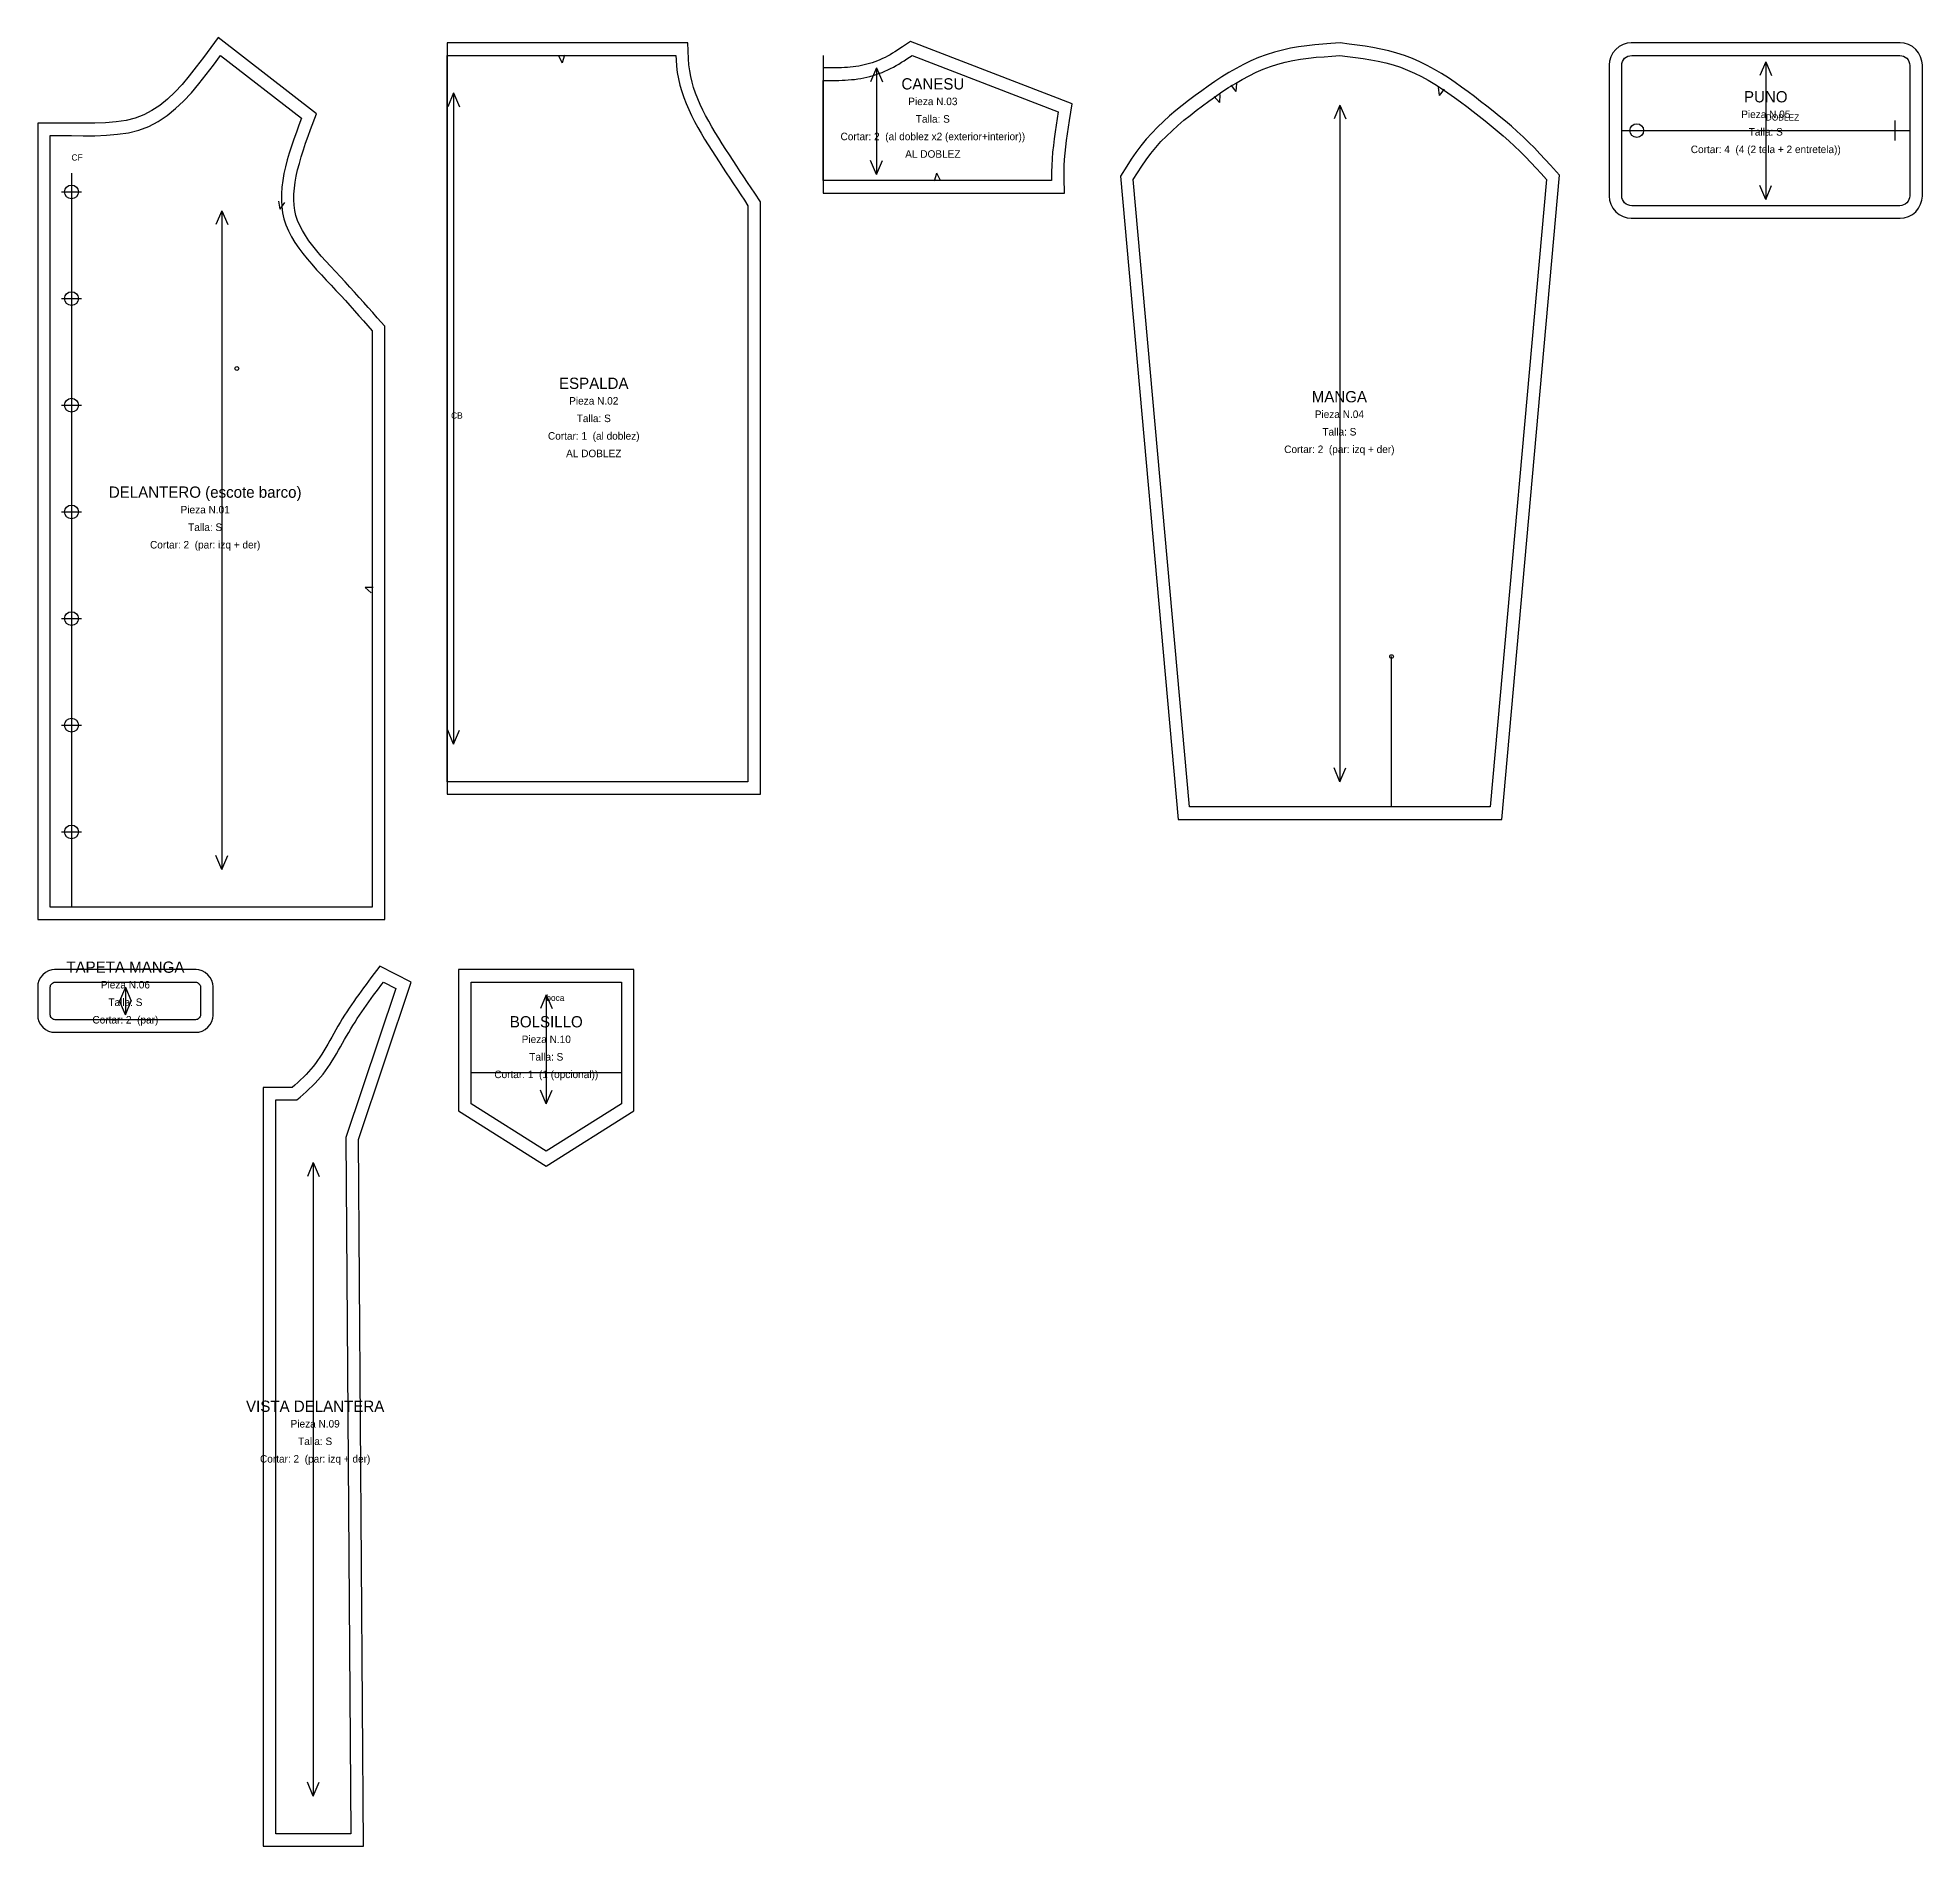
# Model space of a CAD drawing. Header units: centimetres. Extents: x -1 to 149, y -143 to 1.
import ezdxf
from ezdxf.enums import TextEntityAlignment as Align

# ---------------------------------------------------------------- set-up
doc = ezdxf.new("R2010")
doc.units = ezdxf.units.CM
for name, color, linetype in [('BOTONES', 30, 'Continuous'), ('CENTROS', 5, 'Continuous'), ('CONSTRUCCION', 8, 'Continuous'), ('CORTE', 1, 'Continuous'), ('COSTURA', 3, 'Continuous'), ('DOBLEZ', 6, 'Continuous'), ('HILO', 2, 'Continuous'), ('OJAL', 200, 'Continuous'), ('PIQUETES', 4, 'Continuous'), ('REFERENCIAS', 9, 'Continuous'), ('TEXTOS', 7, 'Continuous')]:
    doc.layers.add(name, color=color, linetype=linetype)

msp = doc.modelspace()

# ---------------------------------------------------------------- linework, layer by layer
at = {"layer": 'BOTONES'}
for centre in [(126.65, -6), (1.7, -10.9), (1.7, -19.42), (1.7, -27.93), (1.7, -36.45), (1.7, -44.97), (1.7, -53.48), (1.7, -62)]:
    msp.add_circle(centre, 0.55, dxfattribs=at)
at = {"layer": 'CENTROS'}
for centre in [(14.9, -25), (107.08, -48)]:
    msp.add_circle(centre, 0.15, dxfattribs=at)
at = {"layer": 'CONSTRUCCION'}
for p, q in [((125.45, -6), (148.45, -6)), ((1.7, -9.4), (1.7, -68)), ((107.08, -60), (107.08, -48)), ((33.6, -81.22), (45.6, -81.22))]:
    msp.add_line(p, q, dxfattribs=at)
at = {"layer": 'CORTE'}
for points in [[(-1, -69), (26.7, -69), (26.7, -21.62), (26.1, -20.94), (25.75, -20.54), (25.39, -20.13), (25.03, -19.72), (24.67, -19.32), (24.3, -18.91), (23.93, -18.5), (23.55, -18.08), (23.16, -17.67), (22.77, -17.26), (22.38, -16.84), (22.01, -16.43), (21.64, -16.02), (21.29, -15.61), (20.96, -15.2), (20.65, -14.8), (20.38, -14.39), (20.13, -13.99), (19.92, -13.59), (19.75, -13.19), (19.62, -12.79), (19.53, -12.39), (19.47, -11.97), (19.45, -11.53), (19.45, -11.08), (19.49, -10.61), (19.55, -10.13), (19.64, -9.64), (19.75, -9.13), (19.89, -8.62), (20.04, -8.09), (20.21, -7.55), (20.39, -7.01), (20.59, -6.46), (20.79, -5.91), (21.25, -4.66), (13.4, 1.42), (12.23, -0.17), (11.66, -0.92), (11.1, -1.64), (10.52, -2.31), (9.94, -2.94), (9.35, -3.5), (8.74, -4), (8.11, -4.41), (7.47, -4.75), (6.78, -5), (6.05, -5.19), (5.26, -5.31), (4.42, -5.38), (3.55, -5.41), (2.64, -5.41), (1.71, -5.4), (-1, -5.4), (-1, -69)], [(56.7, -11.7), (56.24, -11.01), (55.96, -10.58), (55.67, -10.14), (55.38, -9.7), (55.09, -9.27), (54.8, -8.83), (54.51, -8.38), (54.22, -7.94), (53.94, -7.5), (53.65, -7.05), (53.37, -6.6), (53.09, -6.16), (52.82, -5.71), (52.57, -5.26), (52.32, -4.81), (52.1, -4.37), (51.88, -3.92), (51.69, -3.47), (51.52, -3.02), (51.36, -2.57), (51.24, -2.13), (51.13, -1.68), (51.05, -1.22), (50.99, -0.76), (50.95, -0.28), (50.9, 1), (31.7, 1), (31.7, -59), (56.7, -59), (56.7, -11.7)], [(80.94, -9.8), (80.93, -9.32), (80.95, -8.82), (80.98, -8.32), (81.02, -7.81), (81.07, -7.3), (81.14, -6.78), (81.21, -6.25), (81.28, -5.72), (81.37, -5.19), (81.57, -3.86), (68.67, 1.12), (68.03, 0.69), (67.83, 0.55), (67.63, 0.42), (67.43, 0.29), (67.23, 0.17), (67.04, 0.05), (66.84, -0.05), (66.64, -0.16), (66.44, -0.25), (66.24, -0.34), (66.03, -0.43), (65.82, -0.51), (65.61, -0.58), (65.4, -0.65), (65.19, -0.71), (64.97, -0.76), (64.76, -0.81), (64.54, -0.85), (64.32, -0.88), (64.09, -0.91), (63.87, -0.94), (63.64, -0.96), (63.41, -0.97), (63.17, -0.98), (62.93, -0.99), (62.69, -1), (62.45, -1), (62.2, -1), (61.95, -1), (61.7, -1), (61.7, -11), (80.98, -11), (80.94, -9.8)], [(90.04, -61), (115.87, -61), (120.48, -9.56), (119.77, -8.77), (119.35, -8.31), (118.92, -7.85), (118.48, -7.39), (118.03, -6.94), (117.57, -6.51), (117.11, -6.08), (116.64, -5.66), (116.16, -5.25), (115.67, -4.85), (115.18, -4.45), (114.69, -4.06), (114.19, -3.67), (113.69, -3.29), (113.18, -2.91), (112.67, -2.53), (112.15, -2.16), (111.61, -1.8), (111.06, -1.45), (110.5, -1.12), (109.93, -0.8), (109.34, -0.51), (108.74, -0.24), (108.12, -0.01), (107.5, 0.19), (106.86, 0.37), (106.23, 0.51), (105.59, 0.63), (104.96, 0.74), (104.33, 0.83), (103.7, 0.91), (102.98, 1), (102.24, 0.95), (101.6, 0.9), (100.96, 0.84), (100.31, 0.77), (99.66, 0.68), (99.01, 0.57), (98.37, 0.43), (97.72, 0.27), (97.08, 0.06), (96.46, -0.17), (95.84, -0.43), (95.25, -0.72), (94.66, -1.04), (94.09, -1.37), (93.53, -1.72), (92.98, -2.08), (92.45, -2.45), (91.92, -2.83), (91.4, -3.21), (90.88, -3.6), (90.36, -4), (89.86, -4.41), (89.36, -4.83), (88.87, -5.27), (88.39, -5.73), (87.93, -6.2), (87.49, -6.69), (87.06, -7.21), (86.67, -7.75), (86.3, -8.29), (85.95, -8.83), (85.44, -9.65), (90.04, -61)], [(124.45, -11.25), (124.48, -11.55), (124.58, -11.89), (124.75, -12.2), (124.97, -12.48), (125.24, -12.7), (125.56, -12.87), (125.89, -12.97), (126.2, -13), (147.69, -13), (148, -12.97), (148.34, -12.87), (148.65, -12.7), (148.92, -12.48), (149.15, -12.2), (149.31, -11.89), (149.42, -11.55), (149.45, -11.25), (149.45, -0.75), (149.42, -0.45), (149.31, -0.11), (149.15, 0.2), (148.92, 0.48), (148.65, 0.7), (148.34, 0.87), (148, 0.97), (147.69, 1), (126.2, 1), (125.89, 0.97), (125.56, 0.87), (125.24, 0.7), (124.97, 0.48), (124.75, 0.2), (124.58, -0.11), (124.48, -0.45), (124.45, -0.75), (124.45, -11.25)], [(-1, -76.65), (-0.98, -76.87), (-0.9, -77.14), (-0.77, -77.38), (-0.59, -77.59), (-0.38, -77.77), (-0.14, -77.9), (0.13, -77.98), (0.35, -78), (11.65, -78), (11.87, -77.98), (12.14, -77.9), (12.38, -77.77), (12.59, -77.59), (12.77, -77.38), (12.9, -77.14), (12.98, -76.87), (13, -76.65), (13, -74.35), (12.98, -74.13), (12.9, -73.86), (12.77, -73.62), (12.59, -73.41), (12.38, -73.23), (12.14, -73.1), (11.87, -73.02), (11.65, -73), (0.35, -73), (0.13, -73.02), (-0.14, -73.1), (-0.38, -73.23), (-0.59, -73.41), (-0.77, -73.62), (-0.9, -73.86), (-0.98, -74.13), (-1, -74.35), (-1, -76.65)], [(17, -143), (25.01, -143), (24.6, -86.56), (28.82, -73.99), (26.3, -72.73), (25.6, -73.66), (25.41, -73.92), (25.21, -74.19), (25.02, -74.45), (24.82, -74.72), (24.63, -74.98), (24.43, -75.25), (24.24, -75.53), (24.05, -75.8), (23.86, -76.08), (23.68, -76.36), (23.49, -76.64), (23.31, -76.93), (23.14, -77.22), (22.96, -77.51), (22.8, -77.8), (22.63, -78.09), (22.47, -78.38), (22.31, -78.66), (22.15, -78.94), (21.99, -79.22), (21.83, -79.49), (21.67, -79.75), (21.51, -80), (21.34, -80.25), (21.17, -80.49), (20.99, -80.72), (20.81, -80.94), (20.62, -81.16), (20.42, -81.37), (20.21, -81.59), (19.99, -81.8), (19.76, -82.01), (19.52, -82.22), (19.32, -82.4), (17, -82.4), (17, -143)], [(32.6, -84.27), (39.6, -88.68), (46.6, -84.27), (46.6, -73), (32.6, -73), (32.6, -84.27)]]:
    msp.add_lwpolyline(points, close=True, dxfattribs=at)
at = {"layer": 'COSTURA'}
for points in [[(0, -6.4), (1.7, -6.4), (2.64, -6.41), (3.57, -6.41), (4.48, -6.38), (5.38, -6.3), (6.25, -6.17), (7.08, -5.96), (7.87, -5.67), (8.62, -5.28), (9.33, -4.8), (10.01, -4.25), (10.65, -3.64), (11.27, -2.98), (11.87, -2.27), (12.45, -1.53), (13.03, -0.77), (13.6, 0), (20.06, -5), (19.85, -5.56), (19.65, -6.12), (19.45, -6.68), (19.26, -7.24), (19.08, -7.8), (18.92, -8.35), (18.78, -8.9), (18.66, -9.44), (18.56, -9.98), (18.49, -10.51), (18.45, -11.04), (18.45, -11.56), (18.48, -12.07), (18.55, -12.57), (18.66, -13.06), (18.82, -13.54), (19.02, -14.01), (19.26, -14.48), (19.53, -14.93), (19.84, -15.38), (20.17, -15.82), (20.52, -16.25), (20.89, -16.68), (21.27, -17.11), (21.65, -17.52), (22.04, -17.94), (22.43, -18.35), (22.81, -18.76), (23.19, -19.17), (23.56, -19.58), (23.92, -19.98), (24.28, -20.39), (24.64, -20.79), (25, -21.2), (25.35, -21.6), (25.7, -22), (25.7, -68), (0, -68)], [(31.7, 0), (49.94, 0), (49.96, -0.34), (50, -0.86), (50.06, -1.37), (50.15, -1.88), (50.27, -2.38), (50.41, -2.87), (50.58, -3.36), (50.76, -3.85), (50.97, -4.33), (51.2, -4.81), (51.44, -5.28), (51.69, -5.75), (51.96, -6.21), (52.24, -6.68), (52.52, -7.13), (52.81, -7.59), (53.1, -8.04), (53.39, -8.49), (53.68, -8.93), (53.97, -9.37), (54.26, -9.81), (54.54, -10.25), (54.83, -10.69), (55.12, -11.13), (55.41, -11.56), (55.7, -12), (55.7, -58), (31.7, -58)], [(61.7, -2), (61.95, -2), (62.2, -2), (62.46, -2), (62.71, -2), (62.96, -1.99), (63.21, -1.98), (63.46, -1.97), (63.71, -1.95), (63.96, -1.93), (64.21, -1.91), (64.46, -1.87), (64.71, -1.83), (64.95, -1.79), (65.2, -1.73), (65.44, -1.67), (65.69, -1.61), (65.93, -1.53), (66.16, -1.45), (66.4, -1.36), (66.63, -1.26), (66.86, -1.16), (67.09, -1.05), (67.31, -0.94), (67.53, -0.81), (67.75, -0.69), (67.96, -0.55), (68.17, -0.42), (68.38, -0.28), (68.59, -0.14), (68.8, 0), (80.46, -4.5), (80.38, -5.04), (80.3, -5.58), (80.22, -6.11), (80.14, -6.65), (80.08, -7.19), (80.02, -7.72), (79.98, -8.25), (79.95, -8.78), (79.93, -9.3), (79.94, -9.83), (79.94, -10), (61.7, -10)], [(86.46, -9.9), (86.79, -9.37), (87.13, -8.84), (87.48, -8.33), (87.85, -7.83), (88.25, -7.35), (88.66, -6.88), (89.1, -6.44), (89.55, -6.01), (90.01, -5.59), (90.49, -5.18), (90.99, -4.79), (91.49, -4.4), (91.99, -4.02), (92.5, -3.64), (93.02, -3.27), (93.54, -2.91), (94.07, -2.56), (94.61, -2.23), (95.15, -1.91), (95.7, -1.62), (96.26, -1.34), (96.83, -1.1), (97.41, -0.88), (98, -0.7), (98.59, -0.54), (99.2, -0.41), (99.82, -0.31), (100.44, -0.22), (101.06, -0.15), (101.69, -0.1), (102.32, -0.05), (102.95, 0), (103.57, -0.08), (104.19, -0.16), (104.81, -0.25), (105.42, -0.35), (106.02, -0.47), (106.62, -0.6), (107.21, -0.76), (107.79, -0.95), (108.36, -1.17), (108.92, -1.41), (109.47, -1.69), (110.01, -1.98), (110.54, -2.3), (111.06, -2.64), (111.58, -2.98), (112.09, -3.35), (112.59, -3.71), (113.09, -4.09), (113.58, -4.47), (114.07, -4.85), (114.56, -5.23), (115.04, -5.62), (115.51, -6.01), (115.98, -6.41), (116.44, -6.82), (116.89, -7.24), (117.34, -7.66), (117.77, -8.09), (118.2, -8.54), (118.62, -8.99), (119.03, -9.44), (119.45, -9.9), (114.95, -60), (90.95, -60)], [(125.45, -0.8), (125.46, -0.64), (125.51, -0.49), (125.58, -0.36), (125.68, -0.23), (125.8, -0.13), (125.94, -0.06), (126.09, -0.02), (126.25, 0), (147.65, 0), (147.8, -0.02), (147.95, -0.06), (148.09, -0.13), (148.21, -0.23), (148.31, -0.36), (148.38, -0.49), (148.43, -0.64), (148.45, -0.8), (148.45, -11.2), (148.43, -11.36), (148.38, -11.51), (148.31, -11.64), (148.21, -11.77), (148.09, -11.87), (147.95, -11.94), (147.8, -11.98), (147.65, -12), (126.25, -12), (126.09, -11.98), (125.94, -11.94), (125.8, -11.87), (125.68, -11.77), (125.58, -11.64), (125.51, -11.51), (125.46, -11.36), (125.45, -11.2)], [(0, -74.4), (0.01, -74.32), (0.03, -74.25), (0.07, -74.18), (0.12, -74.12), (0.18, -74.07), (0.25, -74.03), (0.32, -74.01), (0.4, -74), (11.6, -74), (11.68, -74.01), (11.75, -74.03), (11.82, -74.07), (11.88, -74.12), (11.93, -74.18), (11.97, -74.25), (11.99, -74.32), (12, -74.4), (12, -76.6), (11.99, -76.68), (11.97, -76.75), (11.93, -76.82), (11.88, -76.88), (11.82, -76.93), (11.75, -76.97), (11.68, -76.99), (11.6, -77), (0.4, -77), (0.32, -76.99), (0.25, -76.97), (0.18, -76.93), (0.12, -76.88), (0.07, -76.82), (0.03, -76.75), (0.01, -76.68), (0, -76.6)], [(18, -83.4), (19.7, -83.4), (19.95, -83.18), (20.19, -82.97), (20.43, -82.75), (20.67, -82.52), (20.91, -82.3), (21.14, -82.07), (21.36, -81.83), (21.57, -81.59), (21.78, -81.34), (21.97, -81.08), (22.16, -80.82), (22.34, -80.55), (22.52, -80.28), (22.69, -80), (22.85, -79.72), (23.02, -79.44), (23.18, -79.16), (23.34, -78.87), (23.5, -78.58), (23.66, -78.3), (23.83, -78.02), (23.99, -77.73), (24.16, -77.46), (24.34, -77.18), (24.51, -76.91), (24.69, -76.64), (24.88, -76.37), (25.06, -76.1), (25.25, -75.83), (25.44, -75.57), (25.63, -75.3), (25.82, -75.04), (26.02, -74.78), (26.21, -74.52), (26.4, -74.26), (26.6, -74), (27.6, -74.5), (23.6, -86.4), (24, -142), (18, -142)], [(33.6, -74), (45.6, -74), (45.6, -83.72), (39.6, -87.5), (33.6, -83.72)]]:
    msp.add_lwpolyline(points, close=True, dxfattribs=at)
at = {"layer": 'DOBLEZ'}
for p, q in [((31.7, 0), (31.7, -58)), ((61.7, 0), (61.7, -10))]:
    msp.add_line(p, q, dxfattribs=at)
at = {"layer": 'HILO'}
for p, q in [((65.96, -1), (65.49, -2.11)), ((65.96, -1), (65.96, -9.5)), ((65.96, -1), (66.43, -2.11)), ((136.95, -0.5), (136.48, -1.61)), ((136.95, -0.5), (136.95, -11.5)), ((136.95, -0.5), (137.41, -1.61)), ((32.2, -3), (31.73, -4.11)), ((32.2, -3), (32.2, -55)), ((32.2, -3), (32.67, -4.11)), ((102.95, -3.96), (102.49, -5.07)), ((102.95, -3.96), (102.95, -58)), ((102.95, -3.96), (103.42, -5.07)), ((65.96, -9.5), (65.49, -8.39)), ((65.96, -9.5), (66.43, -8.39)), ((136.95, -11.5), (136.48, -10.39)), ((136.95, -11.5), (137.41, -10.39)), ((13.7, -12.4), (13.23, -13.51)), ((13.7, -12.4), (13.7, -65)), ((13.7, -12.4), (14.17, -13.51)), ((32.2, -55), (31.73, -53.89)), ((32.2, -55), (32.67, -53.89)), ((102.95, -58), (102.49, -56.89)), ((102.95, -58), (103.42, -56.89)), ((13.7, -65), (13.23, -63.89)), ((13.7, -65), (14.17, -63.89)), ((6, -74.4), (5.53, -75.51)), ((6, -74.4), (6, -76.6)), ((6, -74.4), (6.47, -75.51)), ((39.6, -75), (39.13, -76.11)), ((39.6, -75), (39.6, -83.72)), ((39.6, -75), (40.07, -76.11)), ((6, -76.6), (5.53, -75.49)), ((6, -76.6), (6.47, -75.49)), ((39.6, -83.72), (39.13, -82.61)), ((39.6, -83.72), (40.07, -82.61)), ((21, -88.4), (20.53, -89.51)), ((21, -88.4), (21, -139)), ((21, -88.4), (21.47, -89.51)), ((21, -139), (20.53, -137.89)), ((21, -139), (21.47, -137.89))]:
    msp.add_line(p, q, dxfattribs=at)
at = {"layer": 'OJAL'}
for p, q in [((147.25, -5.2), (147.25, -6.8)), ((0.9, -10.9), (2.5, -10.9)), ((0.9, -19.42), (2.5, -19.42)), ((0.9, -27.93), (2.5, -27.93)), ((0.9, -36.45), (2.5, -36.45)), ((0.9, -44.97), (2.5, -44.97)), ((0.9, -53.48), (2.5, -53.48)), ((0.9, -62), (2.5, -62))]:
    msp.add_line(p, q, dxfattribs=at)
at = {"layer": 'PIQUETES'}
for p, q in [((41.06, 0.02), (40.87, -0.6)), ((40.58, -0.02), (40.87, -0.6)), ((94.24, -2.38), (94.64, -2.89)), ((94.7, -2.24), (94.64, -2.89)), ((110.81, -2.56), (110.87, -3.2)), ((111.27, -2.69), (110.87, -3.2)), ((92.91, -3.27), (93.34, -3.75)), ((93.36, -3.11), (93.34, -3.75)), ((70.58, -10.02), (70.77, -9.4)), ((71.06, -9.98), (70.77, -9.4)), ((18.22, -11.63), (18.32, -12.27)), ((18.69, -11.74), (18.32, -12.27)), ((25.61, -42.92), (25.14, -42.48)), ((25.79, -42.48), (25.14, -42.48))]:
    msp.add_line(p, q, dxfattribs=at)

# ---------------------------------------------------------------- texts
at = {"layer": 'REFERENCIAS'}
for s, p in [('DOBLEZ', (136.95, -5.2)), ('CF', (1.7, -8.4)), ('CB', (32, -29)), ('boca', (39.6, -75.5))]:
    msp.add_text(s, height=0.5, dxfattribs=at).set_placement(p)
at = {"layer": 'TEXTOS'}
for s, height, p in [('CANESU', 0.9, (70.46, -2.27)), ('PUNO', 0.9, (136.95, -3.3)), ('Pieza N.03', 0.6, (70.46, -3.67)), ('Pieza N.05', 0.6, (136.95, -4.7)), ('Talla: S', 0.6, (70.46, -5.07)), ('Talla: S', 0.6, (136.95, -6.1)), ('Cortar: 2  (al doblez x2 (exterior+interior))', 0.6, (70.46, -6.47)), ('Cortar: 4  (4 (2 tela + 2 entretela))', 0.6, (136.95, -7.5)), ('AL DOBLEZ', 0.6, (70.46, -7.87)), ('ESPALDA', 0.9, (43.39, -26.18)), ('MANGA', 0.9, (102.91, -27.25)), ('Pieza N.02', 0.6, (43.39, -27.58)), ('Pieza N.04', 0.6, (102.91, -28.65)), ('Cortar: 1  (al doblez)', 0.6, (43.39, -30.38)), ('Talla: S', 0.6, (43.39, -28.98)), ('Talla: S', 0.6, (102.91, -30.05)), ('AL DOBLEZ', 0.6, (43.39, -31.78)), ('Cortar: 2  (par: izq + der)', 0.6, (102.91, -31.45)), ('DELANTERO (escote barco)', 0.9, (12.37, -34.87)), ('Pieza N.01', 0.6, (12.37, -36.27)), ('Talla: S', 0.6, (12.37, -37.67)), ('Cortar: 2  (par: izq + der)', 0.6, (12.37, -39.07)), ('TAPETA MANGA', 0.9, (6, -72.8)), ('Pieza N.06', 0.6, (6, -74.2)), ('Cortar: 2  (par)', 0.6, (6, -77)), ('Talla: S', 0.6, (6, -75.6)), ('BOLSILLO', 0.9, (39.6, -77.16)), ('Pieza N.10', 0.6, (39.6, -78.56)), ('Talla: S', 0.6, (39.6, -79.96)), ('Cortar: 1  (1 (opcional))', 0.6, (39.6, -81.36)), ('VISTA DELANTERA', 0.9, (21.15, -107.86)), ('Pieza N.09', 0.6, (21.15, -109.26)), ('Talla: S', 0.6, (21.15, -110.66)), ('Cortar: 2  (par: izq + der)', 0.6, (21.15, -112.06))]:
    msp.add_text(s, height=height, dxfattribs=at).set_placement(p, align=Align.MIDDLE_CENTER)

doc.saveas('drawing.dxf')
